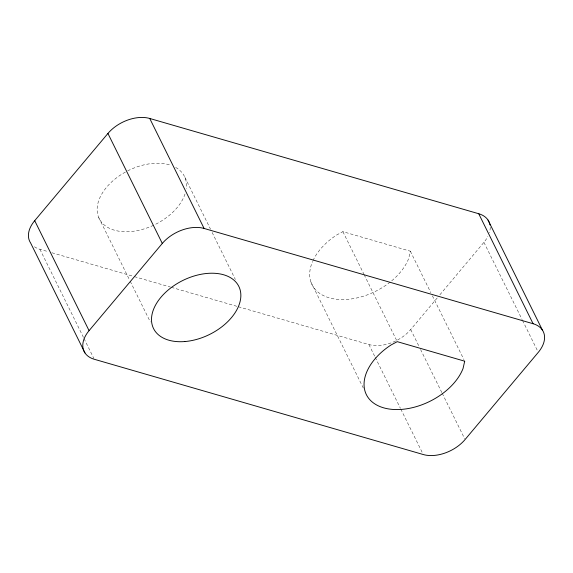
<?xml version="1.0" encoding="UTF-8"?>
<svg xmlns="http://www.w3.org/2000/svg" width="573" height="573" viewBox="0 0 573 573"><rect width="100%" height="100%" fill="white"/><g stroke="black" fill="none" stroke-linecap="round" stroke-linejoin="round"><path stroke-width="0.43" stroke-dasharray="2.87 2.15" d="M312.98 260.636A53.905 34.144 -26.3 0 1 336.802 234.916L342.89 231.664L410.34 251.203L408.678 258.538A53.905 34.144 -26.3 0 1 390.858 281.529M238.332 306.734L368.897 344.545A31.708 20.084 -26.3 0 0 410.705 329.547L437.593 297.523M439.878 294.801L483.927 242.343A31.708 20.084 -26.3 0 0 487.867 236.463M34.444 246.77A31.708 20.084 -26.3 0 0 39.902 249.276L48.497 251.762M51.928 252.757L133.538 276.387M134.397 276.637L170.475 287.08M171.334 287.331L237.473 306.483M483.927 242.343L522.139 319.655M522.533 320.45L537.503 350.74M410.34 251.203L430.824 292.645M432.4 295.833L463.915 359.6M410.705 329.547L418.978 346.285M420.553 349.473L441.826 392.512M442.22 393.307L464.674 438.739M342.89 231.664L363.769 273.908M364.156 274.711L396.853 340.863M368.897 344.545L374.806 356.499M375.2 357.294L400.412 408.305M400.806 409.101L422.867 453.737M310.931 282.052L363.325 388.064M184.936 177.429L210.542 229.236M212.117 232.43L235.353 279.452M98.706 217.525L129.827 280.498M130.221 281.293L150.312 321.94M39.902 249.276L83.629 337.748M84.023 338.543L93.872 358.469M490.216 227.259A31.708 20.084 -26.3 0 1 489.385 232.731M175.667 167.423A47.566 30.125 -26.3 0 1 186.275 188.71M185.029 194.003A47.566 30.125 -26.3 0 1 154.359 224.881M153.564 225.261A47.566 30.125 -26.3 0 1 99.179 218.549A47.566 30.125 -26.3 0 1 126.898 171.27M127.693 170.861A47.566 30.125 -26.3 0 1 170.955 165.311M390.192 282.066A53.905 34.144 -26.3 0 1 330.041 298.046A53.905 34.144 -26.3 0 1 312.629 261.417"/><path stroke-width="0.86" d="M84.969 352.939L30.605 242.952A31.708 20.084 -26.3 0 1 34.709 220.669L107.932 133.459A31.708 20.084 -26.3 0 1 149.739 118.468L478.734 213.736A31.708 20.084 -26.3 0 1 489.987 224.931M89.073 330.657L162.295 243.453A31.708 20.084 -26.3 0 1 204.103 228.455L533.098 323.724A31.708 20.084 -26.3 0 1 538.291 352.331L465.068 439.541A31.708 20.084 -26.3 0 1 423.261 454.532L94.266 359.264A31.708 20.084 -26.3 0 1 89.073 330.657L34.709 220.669M488.031 220.061L542.395 330.048M478.734 213.736L533.098 323.724M149.739 118.468L204.103 228.455M107.932 133.459L162.295 243.453M464.703 361.191L463.041 368.532A53.905 34.144 -26.3 0 1 382.27 407.41A53.905 34.144 -26.3 0 1 391.166 344.903L397.247 341.658L464.703 361.191M184.8 341.551A47.566 30.125 -26.3 0 0 239.292 287.424A47.566 30.125 -26.3 0 0 164.458 293.44A47.566 30.125 -26.3 0 0 184.8 341.551"/></g></svg>
